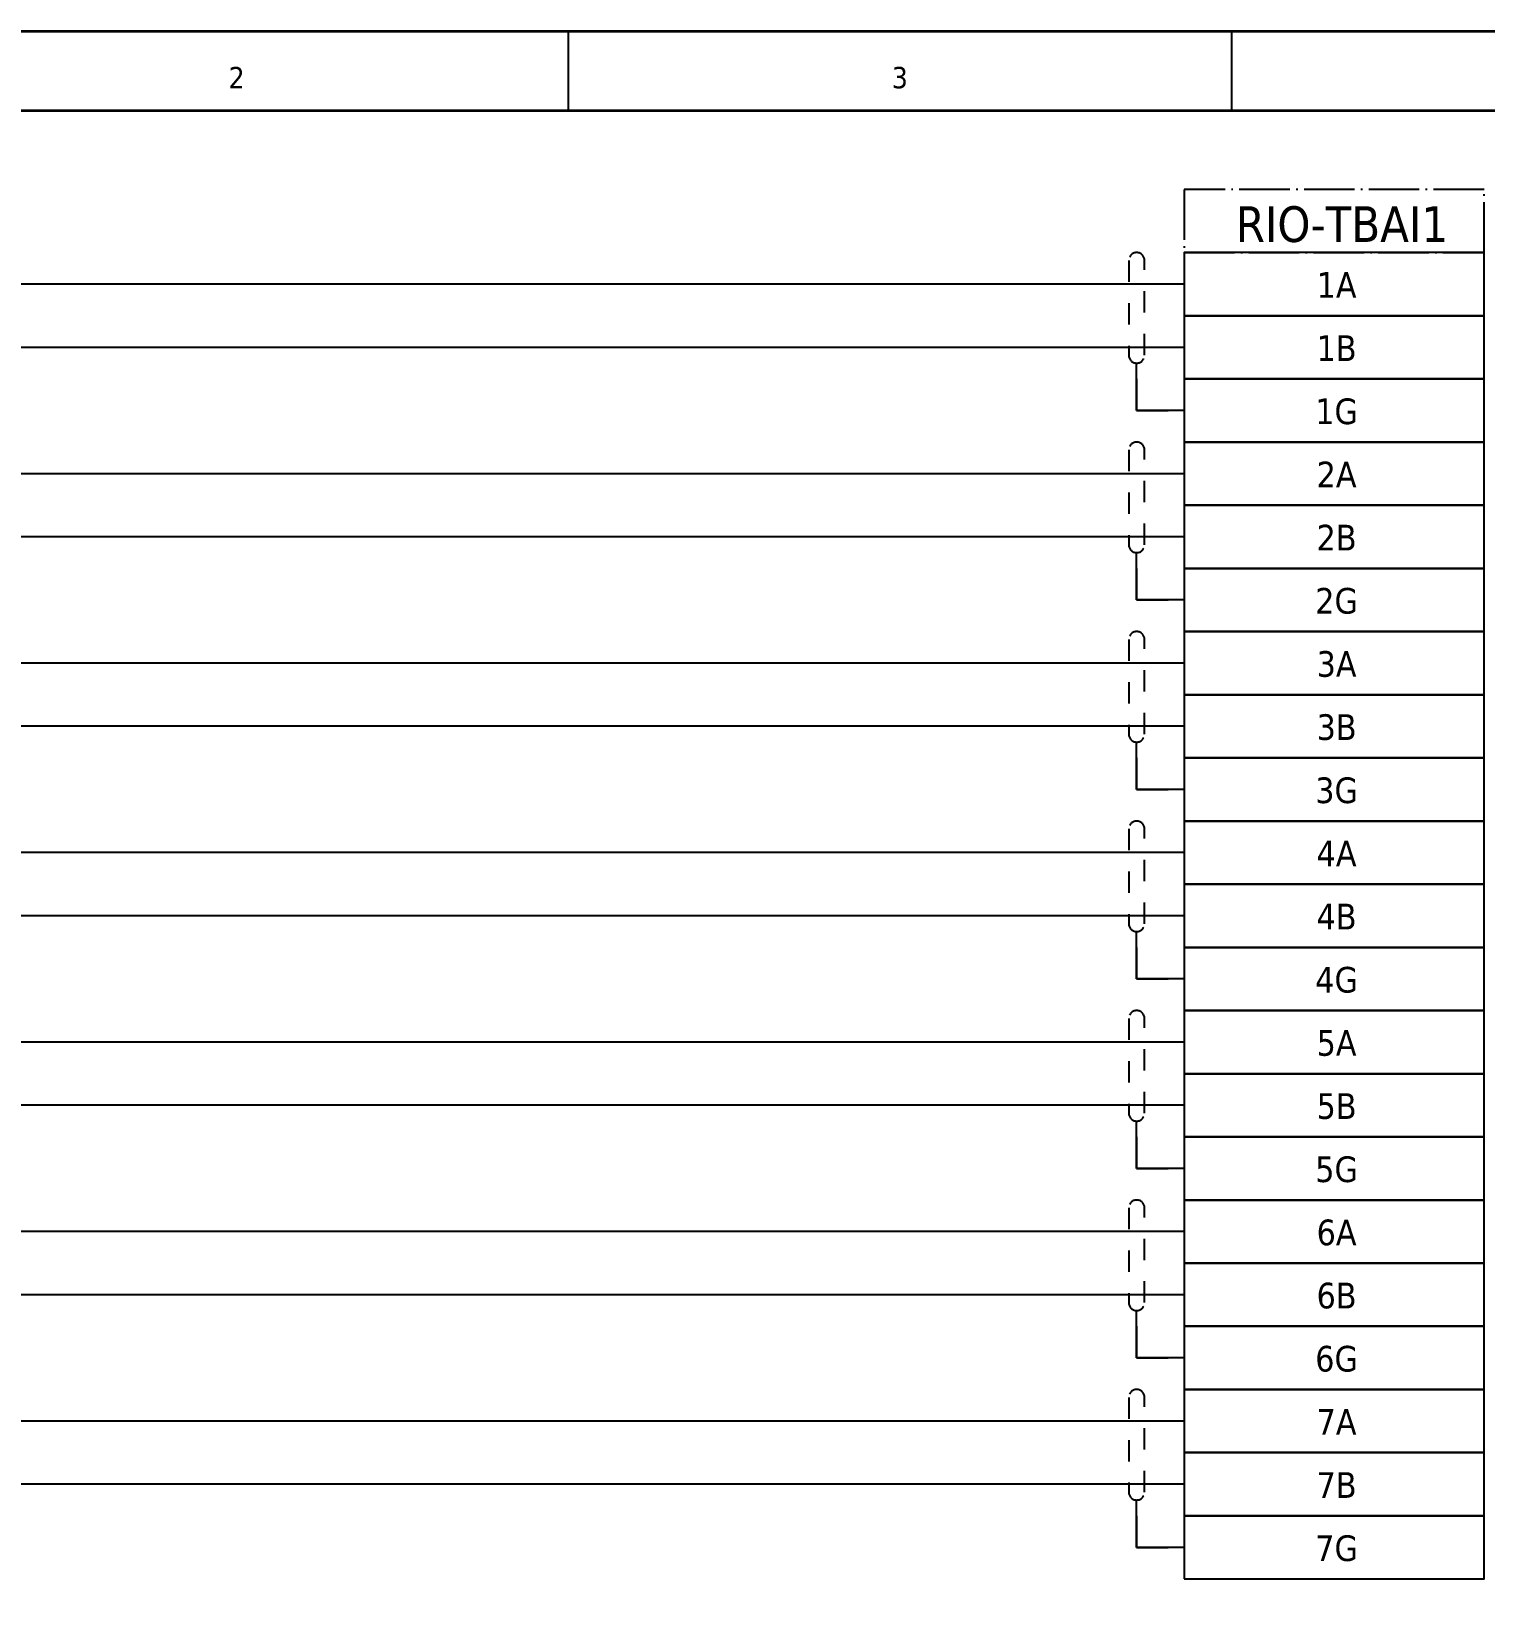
# Model space of a CAD drawing. Header units: millimetres. Extents: x 0 to 1792788, y -13 to 262234.
# Drawn here: x 92 to 184, y 197.1 to 297 of the extents above; entities that cross this region are included whole.
import ezdxf
from ezdxf.enums import TextEntityAlignment as Align

# ---------------------------------------------------------------- set-up
doc = ezdxf.new("R2010")
doc.units = ezdxf.units.MM
doc.linetypes.add('EPL_DASH', pattern=[1, 0.5, -0.5])
doc.linetypes.add('EPL_DASHDOT', pattern=[1, 0.8, -0.1, 0, -0.1])
for name, color, linetype, lineweight in [('EPLAN108', 5, 'Continuous', 35), ('EPLAN201', 7, 'Continuous', 35), ('EPLAN300', 5, 'Continuous', 25), ('EPLAN307', 134, 'EPL_DASHDOT', 25), ('EPLAN311', 7, 'Continuous', 25), ('EPLAN314', 5, 'EPL_DASH', 25), ('EPLAN421', 5, 'Continuous', 35), ('EPLAN433', 251, 'Continuous', 35), ('EPLAN451', 7, 'Continuous', 35), ('EPLAN452', 7, 'Continuous', 35), ('EPLAN453', 7, 'Continuous', 35), ('EPLAN501', 7, 'Continuous', 35), ('EPLAN546', 1, 'Continuous', 25)]:
    doc.layers.add(name, color=color, linetype=linetype, lineweight=lineweight)
doc.styles.add('Tahoma', font='')
doc.styles.get('Tahoma').set_extended_font_data('Tahoma')

# ---------------------------------------------------------------- blocks, each defined once
blk = doc.blocks.new('EPLFRAME')
at = {"layer": 'EPLAN201', "linetype": 'Continuous', "lineweight": 25, "ltscale": 4}
for p, q in [((126, 297), (126, 292)), ((168, 297), (168, 292))]:
    blk.add_line(p, q, dxfattribs=at)
at = {"layer": 'EPLAN201', "linetype": 'Continuous', "lineweight": 35, "ltscale": 4}
blk.add_line((0, 292), (420, 292), dxfattribs=at)
blk.add_lwpolyline([(0, 0), (420, 0), (420, 297), (0, 297)], close=True, dxfattribs=at)
at = {"layer": 'EPLAN451', "color": 7, "style": 'Tahoma'}
for tag, p, height in [('14_10014', (101, 12), 2.257), ('14_10015', (185, 12), 2.257), ('14_10011', (101, 5), 2.257), ('14_10013', (332, 5), 1.625), ('14_10151', (73, 1), 1.625), ('14_10300', (415, 1), 1.625)]:
    blk.add_attdef(tag, p, '', height=height, dxfattribs=at)
blk.add_attdef('4_25020', text='', height=1.625, dxfattribs=at).set_placement((413, 1), align=Align.RIGHT)
at = {"layer": 'EPLAN452', "color": 7, "style": 'Tahoma'}
for tag, p, height in [('4_11041', (1, 17), 2.257), ('4_11071[1]', (1, 13), 1.625), ('4_11074[1]', (21, 13), 1.625), ('4_11070[1]', (41, 13), 1.625), ('4_11024', (73, 13), 1.625), ('4_11011', (231, 12), 2.257), ('4_11030', (301, 12), 2.257), ('4_20132_1001', (374, 13), 1.625), ('4_11071[2]', (1, 9), 1.625), ('4_11074[2]', (21, 9), 1.625), ('4_11070[2]', (41, 9), 1.625), ('4_11022', (73, 9), 1.625), ('4_20134_1001', (374, 9), 1.625), ('4_11071[3]', (1, 5), 1.625), ('4_11074[3]', (21, 5), 1.625), ('4_11070[3]', (41, 5), 1.625), ('4_11080', (73, 5), 1.625), ('4_11059', (301, 5), 1.625)]:
    blk.add_attdef(tag, p, '', height=height, dxfattribs=at)
for tag, height, p in [('4_11040', 2.257, (419, 17)), ('4_11000', 1.625, (419, 5)), ('4_11085', 1.625, (141, 1)), ('4_11086', 1.625, (183, 1))]:
    blk.add_attdef(tag, text='', height=height, dxfattribs=at).set_placement(p, align=Align.RIGHT)
at = {"layer": 'EPLAN453', "color": 7, "style": 'Tahoma'}
for tag, p in [('53_19005_1', (21, 293)), ('53_19005', (63, 293)), ('53_19005_8', (105, 293)), ('53_19005_6', (147, 293)), ('53_19005_7', (189, 293)), ('53_19005_9', (231, 293)), ('53_19005_3', (273, 293)), ('53_19005_2', (315, 293)), ('53_19005_4', (357, 293)), ('53_19005_5', (399, 293))]:
    blk.add_attdef(tag, text='', height=1.355, dxfattribs=at).set_placement(p, align=Align.BOTTOM_CENTER)
blk = doc.blocks.new('EPLSYM_LibrarySPECIAL_en_US_Symbol427_Variant5_Placement1')
at = {"layer": 'EPLAN421', "color": 5, "style": 'Tahoma'}
for tag, p in [('17_20029[1]', (-0.9525, 3.335)), ('17_20029[2]', (20.0025, 3.335))]:
    blk.add_attdef(tag, text='', height=1.1739, dxfattribs=at).set_placement(p, align=Align.BOTTOM_RIGHT)
at = {"layer": 'EPLAN433', "color": 251, "style": 'Tahoma'}
blk.add_attdef('17_20406_1', text='', height=1.6254, dxfattribs=at).set_placement((0.9525, 1.5875), align=Align.BOTTOM_RIGHT)
blk.add_attdef('17_20406', text='', height=1.6254, dxfattribs=at).set_placement((0.9525, 1.5875), align=Align.BOTTOM_LEFT)
blk = doc.blocks.new('EPLSYM_LibrarySPECIAL_en_US_Symbol427_Variant5_Placement1_1')
at = {"layer": 'EPLAN421', "color": 5, "style": 'Tahoma'}
for tag, p in [('17_20029[1]', (-0.9525, 3.335)), ('17_20029[2]', (20.0025, 3.335))]:
    blk.add_attdef(tag, text='', height=1.1739, dxfattribs=at).set_placement(p, align=Align.BOTTOM_RIGHT)
at = {"layer": 'EPLAN433', "color": 251, "style": 'Tahoma'}
blk.add_attdef('17_20406_1', text='', height=1.6254, dxfattribs=at).set_placement((0.9525, 1.5875), align=Align.BOTTOM_RIGHT)
blk.add_attdef('17_20406', text='', height=1.6254, dxfattribs=at).set_placement((0.9525, 1.5875), align=Align.BOTTOM_LEFT)
blk = doc.blocks.new('EPLSYM_LibrarySPECIAL_en_US_Symbol427_Variant5_Placement1_2')
at = {"layer": 'EPLAN421', "color": 5, "style": 'Tahoma'}
for tag, p in [('17_20029[1]', (-0.9525, 3.335)), ('17_20029[2]', (20.0025, 3.335))]:
    blk.add_attdef(tag, text='', height=1.1739, dxfattribs=at).set_placement(p, align=Align.BOTTOM_RIGHT)
at = {"layer": 'EPLAN433', "color": 251, "style": 'Tahoma'}
blk.add_attdef('17_20406_1', text='', height=1.6254, dxfattribs=at).set_placement((0.9525, 1.5875), align=Align.BOTTOM_RIGHT)
blk.add_attdef('17_20406', text='', height=1.6254, dxfattribs=at).set_placement((0.9525, 1.5875), align=Align.BOTTOM_LEFT)
blk = doc.blocks.new('EPLSYM_LibrarySPECIAL_en_US_Symbol427_Variant5_Placement1_3')
at = {"layer": 'EPLAN421', "color": 5, "style": 'Tahoma'}
for tag, p in [('17_20029[1]', (-0.9525, 3.335)), ('17_20029[2]', (20.0025, 3.335))]:
    blk.add_attdef(tag, text='', height=1.1739, dxfattribs=at).set_placement(p, align=Align.BOTTOM_RIGHT)
at = {"layer": 'EPLAN433', "color": 251, "style": 'Tahoma'}
blk.add_attdef('17_20406_1', text='', height=1.6254, dxfattribs=at).set_placement((0.9525, 1.5875), align=Align.BOTTOM_RIGHT)
blk.add_attdef('17_20406', text='', height=1.6254, dxfattribs=at).set_placement((0.9525, 1.5875), align=Align.BOTTOM_LEFT)
blk = doc.blocks.new('EPLSYM_LibrarySPECIAL_en_US_Symbol427_Variant5_Placement1_4')
at = {"layer": 'EPLAN421', "color": 5, "style": 'Tahoma'}
for tag, p in [('17_20029[1]', (-0.9525, 3.335)), ('17_20029[2]', (20.0025, 3.335))]:
    blk.add_attdef(tag, text='', height=1.1739, dxfattribs=at).set_placement(p, align=Align.BOTTOM_RIGHT)
at = {"layer": 'EPLAN433', "color": 251, "style": 'Tahoma'}
blk.add_attdef('17_20406_1', text='', height=1.6254, dxfattribs=at).set_placement((0.9525, 1.5875), align=Align.BOTTOM_RIGHT)
blk.add_attdef('17_20406', text='', height=1.6254, dxfattribs=at).set_placement((0.9525, 1.5875), align=Align.BOTTOM_LEFT)
blk = doc.blocks.new('EPLSYM_LibrarySPECIAL_en_US_Symbol427_Variant5_Placement1_5')
at = {"layer": 'EPLAN421', "color": 5, "style": 'Tahoma'}
for tag, p in [('17_20029[1]', (-0.9525, 3.335)), ('17_20029[2]', (20.0025, 3.335))]:
    blk.add_attdef(tag, text='', height=1.1739, dxfattribs=at).set_placement(p, align=Align.BOTTOM_RIGHT)
at = {"layer": 'EPLAN433', "color": 251, "style": 'Tahoma'}
blk.add_attdef('17_20406_1', text='', height=1.6254, dxfattribs=at).set_placement((0.9525, 1.5875), align=Align.BOTTOM_RIGHT)
blk.add_attdef('17_20406', text='', height=1.6254, dxfattribs=at).set_placement((0.9525, 1.5875), align=Align.BOTTOM_LEFT)
blk = doc.blocks.new('EPLSYM_LibrarySPECIAL_en_US_Symbol427_Variant5_Placement1_6')
at = {"layer": 'EPLAN421', "color": 5, "style": 'Tahoma'}
for tag, p in [('17_20029[1]', (-0.9525, 3.335)), ('17_20029[2]', (20.0025, 3.335))]:
    blk.add_attdef(tag, text='', height=1.1739, dxfattribs=at).set_placement(p, align=Align.BOTTOM_RIGHT)
at = {"layer": 'EPLAN433', "color": 251, "style": 'Tahoma'}
blk.add_attdef('17_20406_1', text='', height=1.6254, dxfattribs=at).set_placement((0.9525, 1.5875), align=Align.BOTTOM_RIGHT)
blk.add_attdef('17_20406', text='', height=1.6254, dxfattribs=at).set_placement((0.9525, 1.5875), align=Align.BOTTOM_LEFT)
blk = doc.blocks.new('EPLSYM_LibrarySPECIAL_en_US_Symbol427_Variant5_Placement1_7')
at = {"layer": 'EPLAN421', "color": 5, "style": 'Tahoma'}
for tag, p in [('17_20029[1]', (-0.9525, 3.335)), ('17_20029[2]', (20.0025, 3.335))]:
    blk.add_attdef(tag, text='', height=1.1739, dxfattribs=at).set_placement(p, align=Align.BOTTOM_RIGHT)
at = {"layer": 'EPLAN433', "color": 251, "style": 'Tahoma'}
blk.add_attdef('17_20406_1', text='', height=1.6254, dxfattribs=at).set_placement((0.9525, 1.5875), align=Align.BOTTOM_RIGHT)
blk.add_attdef('17_20406', text='', height=1.6254, dxfattribs=at).set_placement((0.9525, 1.5875), align=Align.BOTTOM_LEFT)
blk = doc.blocks.new('EPLSYM_LibrarySPECIAL_en_US_Symbol427_Variant5_Placement1_8')
at = {"layer": 'EPLAN421', "color": 5, "style": 'Tahoma'}
for tag, p in [('17_20029[1]', (-0.9525, 3.335)), ('17_20029[2]', (20.0025, 3.335))]:
    blk.add_attdef(tag, text='', height=1.1739, dxfattribs=at).set_placement(p, align=Align.BOTTOM_RIGHT)
at = {"layer": 'EPLAN433', "color": 251, "style": 'Tahoma'}
blk.add_attdef('17_20406_1', text='', height=1.6254, dxfattribs=at).set_placement((0.9525, 1.5875), align=Align.BOTTOM_RIGHT)
blk.add_attdef('17_20406', text='', height=1.6254, dxfattribs=at).set_placement((0.9525, 1.5875), align=Align.BOTTOM_LEFT)
blk = doc.blocks.new('EPLSYM_LibrarySPECIAL_en_US_Symbol427_Variant5_Placement1_9')
at = {"layer": 'EPLAN421', "color": 5, "style": 'Tahoma'}
for tag, p in [('17_20029[1]', (-0.9525, 3.335)), ('17_20029[2]', (20.0025, 3.335))]:
    blk.add_attdef(tag, text='', height=1.1739, dxfattribs=at).set_placement(p, align=Align.BOTTOM_RIGHT)
at = {"layer": 'EPLAN433', "color": 251, "style": 'Tahoma'}
blk.add_attdef('17_20406_1', text='', height=1.6254, dxfattribs=at).set_placement((0.9525, 1.5875), align=Align.BOTTOM_RIGHT)
blk.add_attdef('17_20406', text='', height=1.6254, dxfattribs=at).set_placement((0.9525, 1.5875), align=Align.BOTTOM_LEFT)
blk = doc.blocks.new('EPLSYM_LibrarySPECIAL_en_US_Symbol427_Variant5_Placement1_10')
at = {"layer": 'EPLAN421', "color": 5, "style": 'Tahoma'}
for tag, p in [('17_20029[1]', (-0.9525, 3.335)), ('17_20029[2]', (20.0025, 3.335))]:
    blk.add_attdef(tag, text='', height=1.1739, dxfattribs=at).set_placement(p, align=Align.BOTTOM_RIGHT)
at = {"layer": 'EPLAN433', "color": 251, "style": 'Tahoma'}
blk.add_attdef('17_20406_1', text='', height=1.6254, dxfattribs=at).set_placement((0.9525, 1.5875), align=Align.BOTTOM_RIGHT)
blk.add_attdef('17_20406', text='', height=1.6254, dxfattribs=at).set_placement((0.9525, 1.5875), align=Align.BOTTOM_LEFT)
blk = doc.blocks.new('EPLSYM_LibrarySPECIAL_en_US_Symbol427_Variant5_Placement1_11')
at = {"layer": 'EPLAN421', "color": 5, "style": 'Tahoma'}
for tag, p in [('17_20029[1]', (-0.9525, 3.335)), ('17_20029[2]', (20.0025, 3.335))]:
    blk.add_attdef(tag, text='', height=1.1739, dxfattribs=at).set_placement(p, align=Align.BOTTOM_RIGHT)
at = {"layer": 'EPLAN433', "color": 251, "style": 'Tahoma'}
blk.add_attdef('17_20406_1', text='', height=1.6254, dxfattribs=at).set_placement((0.9525, 1.5875), align=Align.BOTTOM_RIGHT)
blk.add_attdef('17_20406', text='', height=1.6254, dxfattribs=at).set_placement((0.9525, 1.5875), align=Align.BOTTOM_LEFT)
blk = doc.blocks.new('EPLSYM_LibrarySPECIAL_Symbol5_Variant1_Placement1_1')
at = {"layer": 'EPLAN314', "ltscale": 2.7}
for p, q in [((-0.5, 6.5), (-0.5, 0.5)), ((0.5, 0.5), (0.5, 6.5))]:
    blk.add_line(p, q, dxfattribs=at)
for centre, start, end in [((0, 6.5), 0, 180), ((0, 0.5), 180, 0)]:
    blk.add_arc(centre, 0.5, start, end, dxfattribs=at)
blk = doc.blocks.new('EPLSYM_LibrarySPECIAL_Symbol5_Variant1_Placement1_2')
at = {"layer": 'EPLAN314', "ltscale": 2.7}
for p, q in [((-0.5, 6.5), (-0.5, 0.5)), ((0.5, 0.5), (0.5, 6.5))]:
    blk.add_line(p, q, dxfattribs=at)
for centre, start, end in [((0, 6.5), 0, 180), ((0, 0.5), 180, 0)]:
    blk.add_arc(centre, 0.5, start, end, dxfattribs=at)
blk = doc.blocks.new('EPLSYM_LibrarySPECIAL_Symbol5_Variant1_Placement1_3')
at = {"layer": 'EPLAN314', "ltscale": 2.7}
for p, q in [((-0.5, 6.5), (-0.5, 0.5)), ((0.5, 0.5), (0.5, 6.5))]:
    blk.add_line(p, q, dxfattribs=at)
for centre, start, end in [((0, 6.5), 0, 180), ((0, 0.5), 180, 0)]:
    blk.add_arc(centre, 0.5, start, end, dxfattribs=at)
blk = doc.blocks.new('EPLSYM_LibrarySPECIAL_Symbol5_Variant1_Placement1_4')
at = {"layer": 'EPLAN314', "ltscale": 2.7}
for p, q in [((-0.5, 6.5), (-0.5, 0.5)), ((0.5, 0.5), (0.5, 6.5))]:
    blk.add_line(p, q, dxfattribs=at)
for centre, start, end in [((0, 6.5), 0, 180), ((0, 0.5), 180, 0)]:
    blk.add_arc(centre, 0.5, start, end, dxfattribs=at)
blk = doc.blocks.new('EPLSYM_LibrarySPECIAL_en_US_Symbol427_Variant5_Placement1_30')
at = {"layer": 'EPLAN421', "color": 5, "style": 'Tahoma'}
for tag, p in [('17_20029[1]', (-0.9525, 3.335)), ('17_20029[2]', (20.0025, 3.335))]:
    blk.add_attdef(tag, text='', height=1.1739, dxfattribs=at).set_placement(p, align=Align.BOTTOM_RIGHT)
at = {"layer": 'EPLAN433', "color": 251, "style": 'Tahoma'}
blk.add_attdef('17_20406_1', text='', height=1.6254, dxfattribs=at).set_placement((0.9525, 1.5875), align=Align.BOTTOM_RIGHT)
blk.add_attdef('17_20406', text='', height=1.6254, dxfattribs=at).set_placement((0.9525, 1.5875), align=Align.BOTTOM_LEFT)
blk = doc.blocks.new('EPLSYM_LibrarySPECIAL_en_US_Symbol427_Variant5_Placement1_31')
at = {"layer": 'EPLAN421', "color": 5, "style": 'Tahoma'}
for tag, p in [('17_20029[1]', (-0.9525, 3.335)), ('17_20029[2]', (20.0025, 3.335))]:
    blk.add_attdef(tag, text='', height=1.1739, dxfattribs=at).set_placement(p, align=Align.BOTTOM_RIGHT)
at = {"layer": 'EPLAN433', "color": 251, "style": 'Tahoma'}
blk.add_attdef('17_20406_1', text='', height=1.6254, dxfattribs=at).set_placement((0.9525, 1.5875), align=Align.BOTTOM_RIGHT)
blk.add_attdef('17_20406', text='', height=1.6254, dxfattribs=at).set_placement((0.9525, 1.5875), align=Align.BOTTOM_LEFT)
blk = doc.blocks.new('EPLSYM_LibrarySPECIAL_en_US_Symbol427_Variant5_Placement1_32')
at = {"layer": 'EPLAN421', "color": 5, "style": 'Tahoma'}
for tag, p in [('17_20029[1]', (-0.9525, 3.335)), ('17_20029[2]', (20.0025, 3.335))]:
    blk.add_attdef(tag, text='', height=1.1739, dxfattribs=at).set_placement(p, align=Align.BOTTOM_RIGHT)
at = {"layer": 'EPLAN433', "color": 251, "style": 'Tahoma'}
blk.add_attdef('17_20406_1', text='', height=1.6254, dxfattribs=at).set_placement((0.9525, 1.5875), align=Align.BOTTOM_RIGHT)
blk.add_attdef('17_20406', text='', height=1.6254, dxfattribs=at).set_placement((0.9525, 1.5875), align=Align.BOTTOM_LEFT)
blk = doc.blocks.new('EPLSYM_LibrarySPECIAL_en_US_Symbol427_Variant5_Placement1_33')
at = {"layer": 'EPLAN421', "color": 5, "style": 'Tahoma'}
for tag, p in [('17_20029[1]', (-0.9525, 3.335)), ('17_20029[2]', (20.0025, 3.335))]:
    blk.add_attdef(tag, text='', height=1.1739, dxfattribs=at).set_placement(p, align=Align.BOTTOM_RIGHT)
at = {"layer": 'EPLAN433', "color": 251, "style": 'Tahoma'}
blk.add_attdef('17_20406_1', text='', height=1.6254, dxfattribs=at).set_placement((0.9525, 1.5875), align=Align.BOTTOM_RIGHT)
blk.add_attdef('17_20406', text='', height=1.6254, dxfattribs=at).set_placement((0.9525, 1.5875), align=Align.BOTTOM_LEFT)
blk = doc.blocks.new('EPLSYM_LibrarySPECIAL_en_US_Symbol427_Variant5_Placement1_34')
at = {"layer": 'EPLAN421', "color": 5, "style": 'Tahoma'}
for tag, p in [('17_20029[1]', (-0.9525, 3.335)), ('17_20029[2]', (20.0025, 3.335))]:
    blk.add_attdef(tag, text='', height=1.1739, dxfattribs=at).set_placement(p, align=Align.BOTTOM_RIGHT)
at = {"layer": 'EPLAN433', "color": 251, "style": 'Tahoma'}
blk.add_attdef('17_20406_1', text='', height=1.6254, dxfattribs=at).set_placement((0.9525, 1.5875), align=Align.BOTTOM_RIGHT)
blk.add_attdef('17_20406', text='', height=1.6254, dxfattribs=at).set_placement((0.9525, 1.5875), align=Align.BOTTOM_LEFT)
blk = doc.blocks.new('EPLSYM_LibrarySPECIAL_en_US_Symbol427_Variant5_Placement1_35')
at = {"layer": 'EPLAN421', "color": 5, "style": 'Tahoma'}
for tag, p in [('17_20029[1]', (-0.9525, 3.335)), ('17_20029[2]', (20.0025, 3.335))]:
    blk.add_attdef(tag, text='', height=1.1739, dxfattribs=at).set_placement(p, align=Align.BOTTOM_RIGHT)
at = {"layer": 'EPLAN433', "color": 251, "style": 'Tahoma'}
blk.add_attdef('17_20406_1', text='', height=1.6254, dxfattribs=at).set_placement((0.9525, 1.5875), align=Align.BOTTOM_RIGHT)
blk.add_attdef('17_20406', text='', height=1.6254, dxfattribs=at).set_placement((0.9525, 1.5875), align=Align.BOTTOM_LEFT)
blk = doc.blocks.new('EPLSYM_LibrarySPECIAL_Symbol5_Variant1_Placement1_8')
at = {"layer": 'EPLAN314', "ltscale": 2.7}
for p, q in [((-0.5, 6.5), (-0.5, 0.5)), ((0.5, 0.5), (0.5, 6.5))]:
    blk.add_line(p, q, dxfattribs=at)
for centre, start, end in [((0, 6.5), 0, 180), ((0, 0.5), 180, 0)]:
    blk.add_arc(centre, 0.5, start, end, dxfattribs=at)
blk = doc.blocks.new('EPLSYM_LibrarySPECIAL_Symbol5_Variant1_Placement1_9')
at = {"layer": 'EPLAN314', "ltscale": 2.7}
for p, q in [((-0.5, 6.5), (-0.5, 0.5)), ((0.5, 0.5), (0.5, 6.5))]:
    blk.add_line(p, q, dxfattribs=at)
for centre, start, end in [((0, 6.5), 0, 180), ((0, 0.5), 180, 0)]:
    blk.add_arc(centre, 0.5, start, end, dxfattribs=at)
blk = doc.blocks.new('EPLSYM_LibrarySPECIAL_en_US_Symbol427_Variant5_Placement1_36')
at = {"layer": 'EPLAN421', "color": 5, "style": 'Tahoma'}
for tag, p in [('17_20029[1]', (-0.9525, 3.335)), ('17_20029[2]', (20.0025, 3.335))]:
    blk.add_attdef(tag, text='', height=1.1739, dxfattribs=at).set_placement(p, align=Align.BOTTOM_RIGHT)
at = {"layer": 'EPLAN433', "color": 251, "style": 'Tahoma'}
blk.add_attdef('17_20406_1', text='', height=1.6254, dxfattribs=at).set_placement((0.9525, 1.5875), align=Align.BOTTOM_RIGHT)
blk.add_attdef('17_20406', text='', height=1.6254, dxfattribs=at).set_placement((0.9525, 1.5875), align=Align.BOTTOM_LEFT)
blk = doc.blocks.new('EPLSYM_LibrarySPECIAL_en_US_Symbol427_Variant5_Placement1_37')
at = {"layer": 'EPLAN421', "color": 5, "style": 'Tahoma'}
for tag, p in [('17_20029[1]', (-0.9525, 3.335)), ('17_20029[2]', (20.0025, 3.335))]:
    blk.add_attdef(tag, text='', height=1.1739, dxfattribs=at).set_placement(p, align=Align.BOTTOM_RIGHT)
at = {"layer": 'EPLAN433', "color": 251, "style": 'Tahoma'}
blk.add_attdef('17_20406_1', text='', height=1.6254, dxfattribs=at).set_placement((0.9525, 1.5875), align=Align.BOTTOM_RIGHT)
blk.add_attdef('17_20406', text='', height=1.6254, dxfattribs=at).set_placement((0.9525, 1.5875), align=Align.BOTTOM_LEFT)
blk = doc.blocks.new('EPLSYM_LibrarySPECIAL_en_US_Symbol427_Variant5_Placement1_38')
at = {"layer": 'EPLAN421', "color": 5, "style": 'Tahoma'}
for tag, p in [('17_20029[1]', (-0.9525, 3.335)), ('17_20029[2]', (20.0025, 3.335))]:
    blk.add_attdef(tag, text='', height=1.1739, dxfattribs=at).set_placement(p, align=Align.BOTTOM_RIGHT)
at = {"layer": 'EPLAN433', "color": 251, "style": 'Tahoma'}
blk.add_attdef('17_20406_1', text='', height=1.6254, dxfattribs=at).set_placement((0.9525, 1.5875), align=Align.BOTTOM_RIGHT)
blk.add_attdef('17_20406', text='', height=1.6254, dxfattribs=at).set_placement((0.9525, 1.5875), align=Align.BOTTOM_LEFT)
blk = doc.blocks.new('EPLSYM_LibrarySPECIAL_Symbol5_Variant1_Placement1_10')
at = {"layer": 'EPLAN314', "ltscale": 2.7}
for p, q in [((-0.5, 6.5), (-0.5, 0.5)), ((0.5, 0.5), (0.5, 6.5))]:
    blk.add_line(p, q, dxfattribs=at)
for centre, start, end in [((0, 6.5), 0, 180), ((0, 0.5), 180, 0)]:
    blk.add_arc(centre, 0.5, start, end, dxfattribs=at)

msp = doc.modelspace()

# ---------------------------------------------------------------- linework, layer by layer
at = {"layer": 'EPLAN300', "lineweight": 25, "ltscale": 4}
for points in [[(165, 279), (184, 279), (184, 283), (165, 283)], [(165, 275), (184, 275), (184, 279), (165, 279)], [(165, 267), (184, 267), (184, 271), (165, 271)], [(165, 263), (184, 263), (184, 267), (165, 267)], [(165, 255), (184, 255), (184, 259), (165, 259)], [(165, 251), (184, 251), (184, 255), (165, 255)], [(165, 243), (184, 243), (184, 247), (165, 247)], [(165, 239), (184, 239), (184, 243), (165, 243)], [(165, 231), (184, 231), (184, 235), (165, 235)], [(165, 227), (184, 227), (184, 231), (165, 231)], [(165, 219), (184, 219), (184, 223), (165, 223)], [(165, 215), (184, 215), (184, 219), (165, 219)], [(165, 207), (184, 207), (184, 211), (165, 211)], [(165, 203), (184, 203), (184, 207), (165, 207)]]:
    msp.add_lwpolyline(points, close=True, dxfattribs=at)
at = {"layer": 'EPLAN300', "color": 3, "lineweight": 25, "ltscale": 4}
for points in [[(165, 271), (184, 271), (184, 275), (165, 275)], [(165, 259), (184, 259), (184, 263), (165, 263)], [(165, 247), (184, 247), (184, 251), (165, 251)], [(165, 235), (184, 235), (184, 239), (165, 239)], [(165, 223), (184, 223), (184, 227), (165, 227)], [(165, 211), (184, 211), (184, 215), (165, 215)], [(165, 199), (184, 199), (184, 203), (165, 203)]]:
    msp.add_lwpolyline(points, close=True, dxfattribs=at)
at = {"layer": 'EPLAN307', "lineweight": 25, "ltscale": 4}
msp.add_lwpolyline([(165, 283), (184, 283), (184, 287), (165, 287)], close=True, dxfattribs=at)
at = {"layer": 'EPLAN311', "color": 7, "ltscale": 4}
for p, q in [((165, 281), (38, 281)), ((165, 277), (38, 277)), ((165, 269), (38, 269)), ((165, 265), (38, 265)), ((165, 257), (38, 257)), ((165, 253), (38, 253)), ((165, 245), (38, 245)), ((165, 241), (38, 241)), ((165, 233), (38, 233)), ((165, 229), (38, 229)), ((165, 221), (38, 221)), ((165, 217), (38, 217)), ((165, 209), (38, 209)), ((165, 205), (38, 205))]:
    msp.add_line(p, q, dxfattribs=at)
at = {"layer": 'EPLAN311', "color": 1, "linetype": 'Continuous', "lineweight": 25, "ltscale": 4}
for p, q in [((162, 275), (162, 273)), ((162, 273), (164, 273)), ((162, 263), (162, 261)), ((162, 261), (164, 261)), ((162, 251), (162, 249)), ((162, 249), (164, 249)), ((162, 239), (162, 237)), ((162, 237), (164, 237)), ((162, 227), (162, 225)), ((162, 225), (164, 225)), ((162, 215), (162, 213)), ((162, 213), (164, 213)), ((162, 203), (162, 201)), ((162, 201), (164, 201))]:
    msp.add_line(p, q, dxfattribs=at)
at = {"layer": 'EPLAN546', "ltscale": 4}
for p, q in [((162, 273), (162, 276)), ((165, 273), (162, 273)), ((162, 261), (162, 264)), ((165, 261), (162, 261)), ((162, 249), (162, 252)), ((165, 249), (162, 249)), ((162, 237), (162, 240)), ((165, 237), (162, 237)), ((162, 225), (162, 228)), ((165, 225), (162, 225)), ((162, 213), (162, 216)), ((165, 213), (162, 213)), ((162, 201), (162, 204)), ((165, 201), (162, 201))]:
    msp.add_line(p, q, dxfattribs=at)

# ---------------------------------------------------------------- block references
ref = msp.add_blockref('EPLFRAME', (0, 0))
ref.add_attrib('53_19005_6', '3', dxfattribs={"layer": 'EPLAN453', "color": 7, "height": 1.355, "style": 'Tahoma'}).set_placement((147, 293), align=Align.BOTTOM_CENTER)
ref.add_attrib('53_19005_8', '2', dxfattribs={"layer": 'EPLAN453', "color": 7, "height": 1.355, "style": 'Tahoma'}).set_placement((105, 293), align=Align.BOTTOM_CENTER)
for name, p in [('EPLSYM_LibrarySPECIAL_Symbol5_Variant1_Placement1_1', (162, 276)), ('EPLSYM_LibrarySPECIAL_Symbol5_Variant1_Placement1_2', (162, 264)), ('EPLSYM_LibrarySPECIAL_Symbol5_Variant1_Placement1_3', (162, 252)), ('EPLSYM_LibrarySPECIAL_Symbol5_Variant1_Placement1_4', (162, 240)), ('EPLSYM_LibrarySPECIAL_Symbol5_Variant1_Placement1_8', (162, 228)), ('EPLSYM_LibrarySPECIAL_Symbol5_Variant1_Placement1_9', (162, 216)), ('EPLSYM_LibrarySPECIAL_Symbol5_Variant1_Placement1_10', (162, 204))]:
    msp.add_blockref(name, p)
ref = msp.add_blockref('EPLSYM_LibrarySPECIAL_en_US_Symbol427_Variant5_Placement1', (165, 281))
ref.add_attrib('17_20011', '1A', dxfattribs={"layer": 'EPLAN501', "color": 7, "height": 1.6254, "style": 'Tahoma'}).set_placement((174.661, 279.65), align=Align.BOTTOM_CENTER)
ref = msp.add_blockref('EPLSYM_LibrarySPECIAL_en_US_Symbol427_Variant5_Placement1_1', (165, 277))
ref.add_attrib('17_20011', '1B', dxfattribs={"layer": 'EPLAN501', "color": 7, "height": 1.6254, "style": 'Tahoma'}).set_placement((174.661, 275.65), align=Align.BOTTOM_CENTER)
ref = msp.add_blockref('EPLSYM_LibrarySPECIAL_en_US_Symbol427_Variant5_Placement1_11', (165, 273))
ref.add_attrib('17_20011', '1G', dxfattribs={"layer": 'EPLAN501', "color": 7, "height": 1.6254, "style": 'Tahoma'}).set_placement((174.661, 271.65), align=Align.BOTTOM_CENTER)
ref = msp.add_blockref('EPLSYM_LibrarySPECIAL_en_US_Symbol427_Variant5_Placement1_2', (165, 269))
ref.add_attrib('17_20011', '2A', dxfattribs={"layer": 'EPLAN501', "color": 7, "height": 1.6254, "style": 'Tahoma'}).set_placement((174.661, 267.65), align=Align.BOTTOM_CENTER)
ref = msp.add_blockref('EPLSYM_LibrarySPECIAL_en_US_Symbol427_Variant5_Placement1_3', (165, 265))
ref.add_attrib('17_20011', '2B', dxfattribs={"layer": 'EPLAN501', "color": 7, "height": 1.6254, "style": 'Tahoma'}).set_placement((174.661, 263.65), align=Align.BOTTOM_CENTER)
ref = msp.add_blockref('EPLSYM_LibrarySPECIAL_en_US_Symbol427_Variant5_Placement1_8', (165, 261))
ref.add_attrib('17_20011', '2G', dxfattribs={"layer": 'EPLAN501', "color": 7, "height": 1.6254, "style": 'Tahoma'}).set_placement((174.661, 259.65), align=Align.BOTTOM_CENTER)
ref = msp.add_blockref('EPLSYM_LibrarySPECIAL_en_US_Symbol427_Variant5_Placement1_4', (165, 257))
ref.add_attrib('17_20011', '3A', dxfattribs={"layer": 'EPLAN501', "color": 7, "height": 1.6254, "style": 'Tahoma'}).set_placement((174.661, 255.65), align=Align.BOTTOM_CENTER)
ref = msp.add_blockref('EPLSYM_LibrarySPECIAL_en_US_Symbol427_Variant5_Placement1_5', (165, 253))
ref.add_attrib('17_20011', '3B', dxfattribs={"layer": 'EPLAN501', "color": 7, "height": 1.6254, "style": 'Tahoma'}).set_placement((174.661, 251.65), align=Align.BOTTOM_CENTER)
ref = msp.add_blockref('EPLSYM_LibrarySPECIAL_en_US_Symbol427_Variant5_Placement1_9', (165, 249))
ref.add_attrib('17_20011', '3G', dxfattribs={"layer": 'EPLAN501', "color": 7, "height": 1.6254, "style": 'Tahoma'}).set_placement((174.661, 247.65), align=Align.BOTTOM_CENTER)
ref = msp.add_blockref('EPLSYM_LibrarySPECIAL_en_US_Symbol427_Variant5_Placement1_6', (165, 245))
ref.add_attrib('17_20011', '4A', dxfattribs={"layer": 'EPLAN501', "color": 7, "height": 1.6254, "style": 'Tahoma'}).set_placement((174.661, 243.65), align=Align.BOTTOM_CENTER)
ref = msp.add_blockref('EPLSYM_LibrarySPECIAL_en_US_Symbol427_Variant5_Placement1_7', (165, 241))
ref.add_attrib('17_20011', '4B', dxfattribs={"layer": 'EPLAN501', "color": 7, "height": 1.6254, "style": 'Tahoma'}).set_placement((174.661, 239.65), align=Align.BOTTOM_CENTER)
ref = msp.add_blockref('EPLSYM_LibrarySPECIAL_en_US_Symbol427_Variant5_Placement1_10', (165, 237))
ref.add_attrib('17_20011', '4G', dxfattribs={"layer": 'EPLAN501', "color": 7, "height": 1.6254, "style": 'Tahoma'}).set_placement((174.661, 235.65), align=Align.BOTTOM_CENTER)
ref = msp.add_blockref('EPLSYM_LibrarySPECIAL_en_US_Symbol427_Variant5_Placement1_30', (165, 233))
ref.add_attrib('17_20011', '5A', dxfattribs={"layer": 'EPLAN501', "color": 7, "height": 1.6254, "style": 'Tahoma'}).set_placement((174.661, 231.65), align=Align.BOTTOM_CENTER)
ref = msp.add_blockref('EPLSYM_LibrarySPECIAL_en_US_Symbol427_Variant5_Placement1_31', (165, 229))
ref.add_attrib('17_20011', '5B', dxfattribs={"layer": 'EPLAN501', "color": 7, "height": 1.6254, "style": 'Tahoma'}).set_placement((174.661, 227.65), align=Align.BOTTOM_CENTER)
ref = msp.add_blockref('EPLSYM_LibrarySPECIAL_en_US_Symbol427_Variant5_Placement1_34', (165, 225))
ref.add_attrib('17_20011', '5G', dxfattribs={"layer": 'EPLAN501', "color": 7, "height": 1.6254, "style": 'Tahoma'}).set_placement((174.661, 223.65), align=Align.BOTTOM_CENTER)
ref = msp.add_blockref('EPLSYM_LibrarySPECIAL_en_US_Symbol427_Variant5_Placement1_32', (165, 221))
ref.add_attrib('17_20011', '6A', dxfattribs={"layer": 'EPLAN501', "color": 7, "height": 1.6254, "style": 'Tahoma'}).set_placement((174.661, 219.65), align=Align.BOTTOM_CENTER)
ref = msp.add_blockref('EPLSYM_LibrarySPECIAL_en_US_Symbol427_Variant5_Placement1_33', (165, 217))
ref.add_attrib('17_20011', '6B', dxfattribs={"layer": 'EPLAN501', "color": 7, "height": 1.6254, "style": 'Tahoma'}).set_placement((174.661, 215.65), align=Align.BOTTOM_CENTER)
ref = msp.add_blockref('EPLSYM_LibrarySPECIAL_en_US_Symbol427_Variant5_Placement1_35', (165, 213))
ref.add_attrib('17_20011', '6G', dxfattribs={"layer": 'EPLAN501', "color": 7, "height": 1.6254, "style": 'Tahoma'}).set_placement((174.661, 211.65), align=Align.BOTTOM_CENTER)
ref = msp.add_blockref('EPLSYM_LibrarySPECIAL_en_US_Symbol427_Variant5_Placement1_36', (165, 209))
ref.add_attrib('17_20011', '7A', dxfattribs={"layer": 'EPLAN501', "color": 7, "height": 1.6254, "style": 'Tahoma'}).set_placement((174.661, 207.65), align=Align.BOTTOM_CENTER)
ref = msp.add_blockref('EPLSYM_LibrarySPECIAL_en_US_Symbol427_Variant5_Placement1_37', (165, 205))
ref.add_attrib('17_20011', '7B', dxfattribs={"layer": 'EPLAN501', "color": 7, "height": 1.6254, "style": 'Tahoma'}).set_placement((174.661, 203.65), align=Align.BOTTOM_CENTER)
ref = msp.add_blockref('EPLSYM_LibrarySPECIAL_en_US_Symbol427_Variant5_Placement1_38', (165, 201))
ref.add_attrib('17_20011', '7G', dxfattribs={"layer": 'EPLAN501', "color": 7, "height": 1.6254, "style": 'Tahoma'}).set_placement((174.661, 199.65), align=Align.BOTTOM_CENTER)

# ---------------------------------------------------------------- texts
at = {"layer": 'EPLAN108', "color": 5, "style": 'Tahoma'}
msp.add_text('RIO-TBAI1', height=2.2575, dxfattribs=at).set_placement((175, 283), align=Align.BOTTOM_CENTER)

doc.saveas('drawing.dxf')
